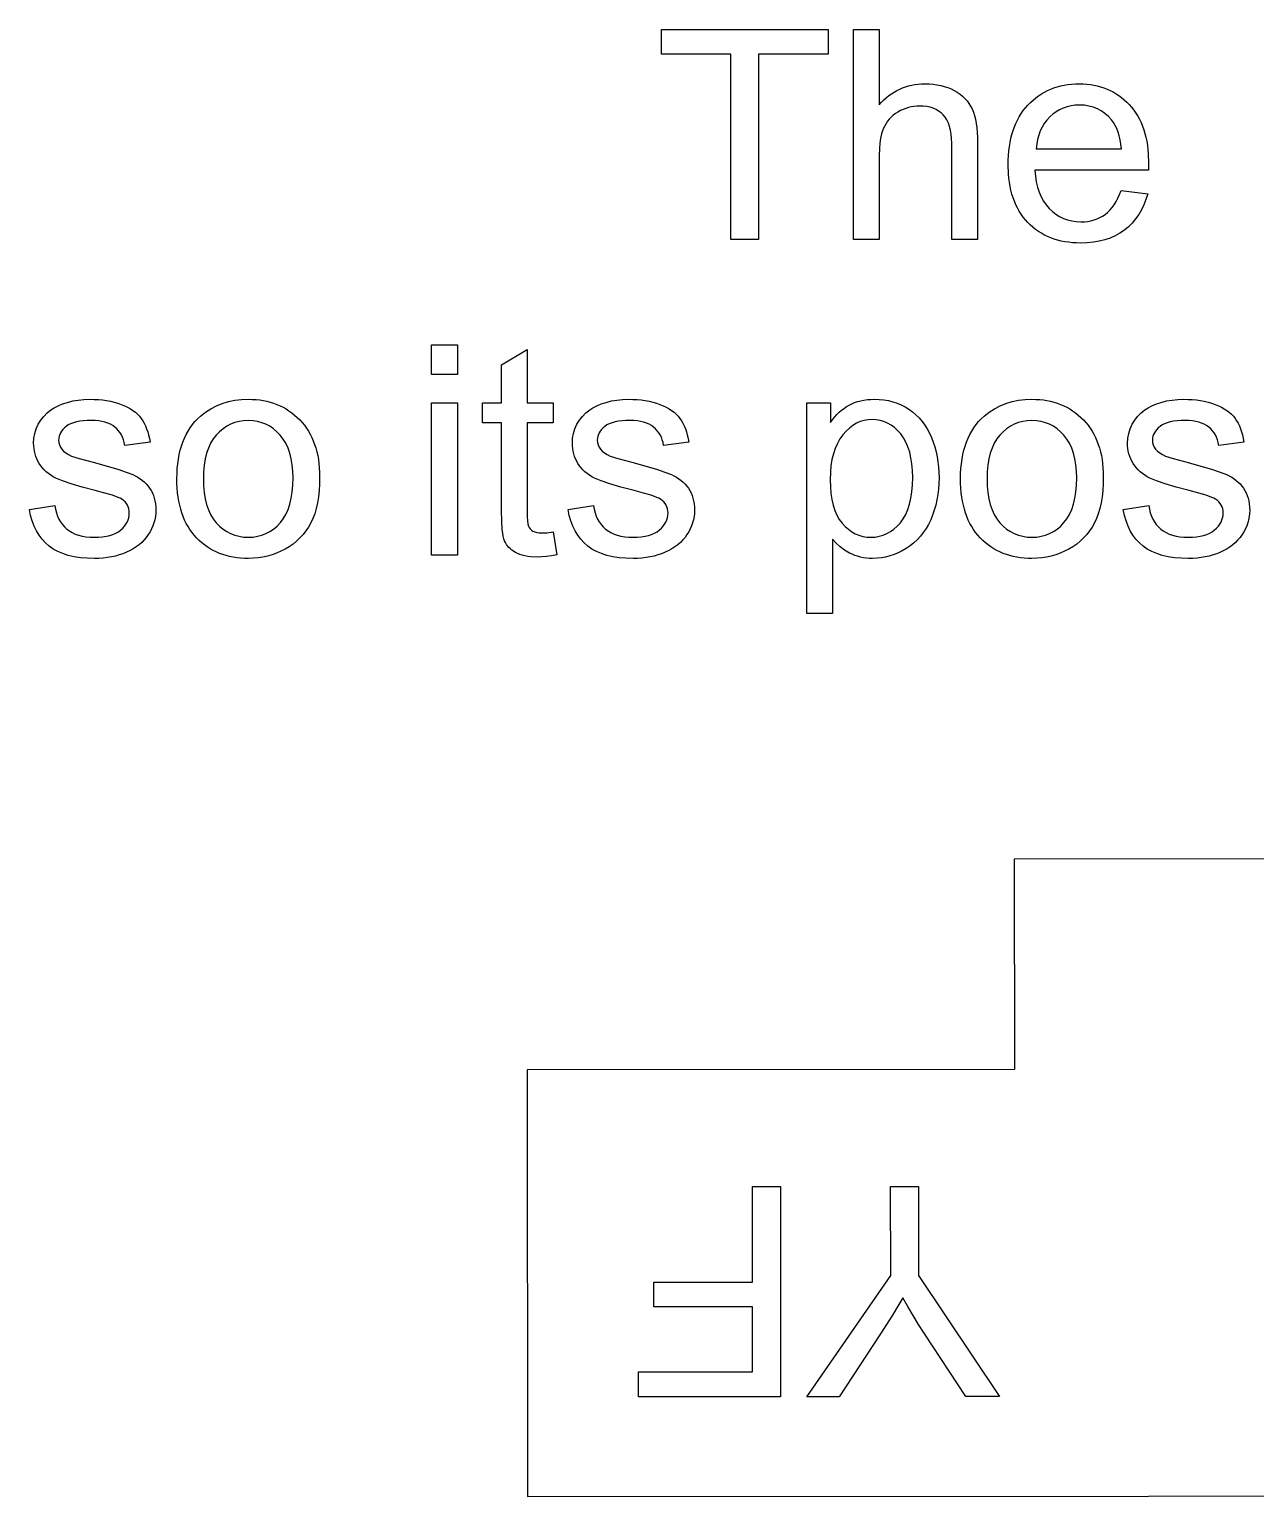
# Model space of a CAD drawing. Extents: x -318 to 296, y -196 to 234.
# Drawn here: x -318.4 to -260.1, y 163.9 to 233.7 of the extents above; entities that cross this region are included whole.
import ezdxf

# ---------------------------------------------------------------- set-up
doc = ezdxf.new("R2010")
doc.units = 0
for name, color, linetype in [('10MM_HATCH', 140, 'CONTINUOUS'), ('10MM_MATERIAL', 18, 'CONTINUOUS'), ('TEXT_ONLY', 1, 'CONTINUOUS')]:
    doc.layers.add(name, color=color, linetype=linetype)

msp = doc.modelspace()

# ---------------------------------------------------------------- linework, layer by layer
at = {"layer": '10MM_HATCH'}
for points in [[(-285.014, 223.658), (-285.014, 232.478), (-288.308, 232.478), (-288.308, 233.658), (-280.382, 233.658), (-280.382, 232.478), (-283.69, 232.478), (-283.69, 223.658)], [(-279.182, 223.658), (-279.182, 233.658), (-277.954, 233.658), (-277.954, 230.07), (-277.844, 230.191), (-277.732, 230.304), (-277.616, 230.409), (-277.496, 230.506), (-277.373, 230.595), (-277.246, 230.677), (-277.115, 230.751), (-276.982, 230.817), (-276.844, 230.875), (-276.703, 230.926), (-276.559, 230.969), (-276.411, 231.004), (-276.26, 231.031), (-276.105, 231.05), (-275.946, 231.062), (-275.785, 231.066), (-275.587, 231.061), (-275.395, 231.046), (-275.211, 231.021), (-275.032, 230.987), (-274.861, 230.942), (-274.696, 230.888), (-274.538, 230.823), (-274.386, 230.749), (-274.243, 230.666), (-274.111, 230.575), (-273.989, 230.477), (-273.877, 230.371), (-273.776, 230.258), (-273.686, 230.137), (-273.606, 230.008), (-273.537, 229.872), (-273.477, 229.725), (-273.425, 229.561), (-273.381, 229.382), (-273.345, 229.187), (-273.317, 228.976), (-273.297, 228.749), (-273.285, 228.507), (-273.281, 228.249), (-273.281, 223.658), (-274.509, 223.658), (-274.509, 228.249), (-274.515, 228.471), (-274.534, 228.678), (-274.565, 228.869), (-274.609, 229.044), (-274.665, 229.204), (-274.733, 229.348), (-274.814, 229.477), (-274.908, 229.589), (-275.013, 229.688), (-275.128, 229.773), (-275.254, 229.845), (-275.39, 229.904), (-275.536, 229.95), (-275.693, 229.983), (-275.86, 230.002), (-276.037, 230.009), (-276.172, 230.004), (-276.306, 229.991), (-276.437, 229.969), (-276.566, 229.938), (-276.694, 229.898), (-276.819, 229.849), (-276.942, 229.792), (-277.064, 229.726), (-277.179, 229.652), (-277.287, 229.572), (-277.385, 229.485), (-277.475, 229.392), (-277.557, 229.293), (-277.629, 229.188), (-277.694, 229.076), (-277.749, 228.958), (-277.797, 228.831), (-277.839, 228.693), (-277.874, 228.543), (-277.903, 228.382), (-277.925, 228.209), (-277.941, 228.025), (-277.954, 227.621), (-277.954, 223.658)], [(-266.453, 225.991), (-265.184, 225.834), (-265.267, 225.564), (-265.366, 225.309), (-265.481, 225.07), (-265.612, 224.847), (-265.759, 224.639), (-265.922, 224.446), (-266.101, 224.27), (-266.296, 224.108), (-266.506, 223.964), (-266.73, 223.84), (-266.968, 223.734), (-267.22, 223.648), (-267.487, 223.581), (-267.767, 223.533), (-268.061, 223.504), (-268.37, 223.494), (-268.566, 223.498), (-268.757, 223.51), (-268.943, 223.529), (-269.123, 223.556), (-269.299, 223.59), (-269.469, 223.632), (-269.634, 223.682), (-269.795, 223.739), (-269.95, 223.804), (-270.099, 223.877), (-270.244, 223.957), (-270.384, 224.045), (-270.518, 224.141), (-270.647, 224.244), (-270.771, 224.355), (-270.89, 224.473), (-271.003, 224.599), (-271.108, 224.73), (-271.207, 224.868), (-271.298, 225.012), (-271.381, 225.162), (-271.458, 225.318), (-271.527, 225.481), (-271.589, 225.649), (-271.643, 225.824), (-271.69, 226.005), (-271.73, 226.192), (-271.763, 226.385), (-271.789, 226.584), (-271.807, 226.789), (-271.821, 227.219), (-271.818, 227.444), (-271.807, 227.663), (-271.788, 227.876), (-271.763, 228.082), (-271.729, 228.281), (-271.689, 228.475), (-271.641, 228.662), (-271.586, 228.842), (-271.524, 229.016), (-271.454, 229.184), (-271.376, 229.346), (-271.292, 229.501), (-271.2, 229.649), (-271.101, 229.791), (-270.994, 229.927), (-270.88, 230.056), (-270.76, 230.179), (-270.636, 230.293), (-270.507, 230.4), (-270.374, 230.498), (-270.237, 230.589), (-270.095, 230.672), (-269.949, 230.747), (-269.799, 230.814), (-269.644, 230.873), (-269.485, 230.924), (-269.321, 230.967), (-269.153, 231.003), (-268.981, 231.031), (-268.804, 231.05), (-268.623, 231.062), (-268.438, 231.066), (-268.258, 231.062), (-268.083, 231.051), (-267.912, 231.031), (-267.745, 231.004), (-267.582, 230.969), (-267.423, 230.927), (-267.269, 230.877), (-267.118, 230.819), (-266.972, 230.753), (-266.83, 230.68), (-266.692, 230.599), (-266.558, 230.51), (-266.428, 230.413), (-266.303, 230.309), (-266.181, 230.197), (-266.064, 230.077), (-265.953, 229.95), (-265.848, 229.817), (-265.751, 229.678), (-265.661, 229.532), (-265.579, 229.38), (-265.503, 229.222), (-265.435, 229.057), (-265.374, 228.887), (-265.32, 228.71), (-265.273, 228.526), (-265.233, 228.336), (-265.201, 228.141), (-265.176, 227.938), (-265.158, 227.73), (-265.143, 227.294), (-265.15, 226.966), (-270.553, 226.966), (-270.527, 226.677), (-270.485, 226.405), (-270.426, 226.15), (-270.35, 225.913), (-270.257, 225.693), (-270.147, 225.49), (-270.021, 225.306), (-269.877, 225.138), (-269.721, 224.99), (-269.555, 224.861), (-269.38, 224.752), (-269.195, 224.663), (-269.001, 224.593), (-268.798, 224.544), (-268.585, 224.514), (-268.363, 224.504), (-268.197, 224.509), (-268.038, 224.526), (-267.884, 224.554), (-267.737, 224.593), (-267.596, 224.643), (-267.461, 224.703), (-267.333, 224.776), (-267.21, 224.859), (-267.094, 224.954), (-266.984, 225.062), (-266.88, 225.184), (-266.782, 225.319), (-266.691, 225.467), (-266.605, 225.629), (-266.526, 225.803)], [(-270.484, 227.976), (-266.439, 227.976), (-266.465, 228.197), (-266.499, 228.404), (-266.543, 228.597), (-266.596, 228.776), (-266.659, 228.94), (-266.731, 229.09), (-266.812, 229.226), (-266.903, 229.347), (-267.055, 229.513), (-267.218, 229.657), (-267.392, 229.779), (-267.577, 229.879), (-267.772, 229.957), (-267.979, 230.012), (-268.196, 230.045), (-268.424, 230.056), (-268.632, 230.048), (-268.83, 230.021), (-269.021, 229.977), (-269.203, 229.915), (-269.376, 229.835), (-269.542, 229.738), (-269.698, 229.623), (-269.847, 229.49), (-269.983, 229.343), (-270.103, 229.183), (-270.206, 229.012), (-270.294, 228.829), (-270.366, 228.633), (-270.422, 228.426), (-270.461, 228.207)], [(-299.243, 217.246), (-299.243, 218.658), (-298.015, 218.658), (-298.015, 217.246)], [(-293.465, 209.756), (-293.288, 208.672), (-293.54, 208.624), (-293.779, 208.59), (-294.004, 208.569), (-294.216, 208.563), (-294.531, 208.576), (-294.675, 208.592), (-294.809, 208.615), (-294.934, 208.645), (-295.05, 208.682), (-295.156, 208.725), (-295.252, 208.774), (-295.423, 208.888), (-295.498, 208.951), (-295.566, 209.019), (-295.628, 209.09), (-295.682, 209.166), (-295.73, 209.246), (-295.771, 209.33), (-295.806, 209.428), (-295.837, 209.55), (-295.862, 209.695), (-295.883, 209.865), (-295.912, 210.275), (-295.921, 210.78), (-295.921, 214.947), (-296.821, 214.947), (-296.821, 215.902), (-295.921, 215.902), (-295.921, 217.696), (-294.7, 218.433), (-294.7, 215.902), (-293.465, 215.902), (-293.465, 214.947), (-294.7, 214.947), (-294.7, 210.711), (-294.696, 210.472), (-294.684, 210.28), (-294.663, 210.134), (-294.635, 210.036), (-294.598, 209.965), (-294.55, 209.901), (-294.492, 209.845), (-294.424, 209.797), (-294.342, 209.758), (-294.245, 209.731), (-294.133, 209.714), (-294.004, 209.709), (-293.767, 209.721)], [(-318.377, 210.82), (-317.162, 211.011), (-317.131, 210.834), (-317.088, 210.668), (-317.034, 210.512), (-316.969, 210.367), (-316.892, 210.232), (-316.804, 210.108), (-316.704, 209.995), (-316.593, 209.893), (-316.47, 209.802), (-316.336, 209.723), (-316.19, 209.656), (-316.033, 209.601), (-315.864, 209.559), (-315.683, 209.528), (-315.491, 209.51), (-315.287, 209.504), (-315.082, 209.509), (-314.891, 209.525), (-314.714, 209.552), (-314.55, 209.59), (-314.4, 209.639), (-314.263, 209.698), (-314.141, 209.768), (-314.031, 209.848), (-313.936, 209.936), (-313.852, 210.028), (-313.782, 210.124), (-313.724, 210.223), (-313.68, 210.326), (-313.648, 210.432), (-313.629, 210.543), (-313.622, 210.657), (-313.628, 210.758), (-313.645, 210.854), (-313.673, 210.944), (-313.713, 211.029), (-313.763, 211.108), (-313.826, 211.181), (-313.899, 211.249), (-313.984, 211.312), (-314.059, 211.354), (-314.157, 211.399), (-314.424, 211.497), (-314.784, 211.607), (-315.239, 211.728), (-315.862, 211.892), (-316.382, 212.046), (-316.799, 212.187), (-317.111, 212.318), (-317.238, 212.383), (-317.356, 212.454), (-317.467, 212.531), (-317.57, 212.614), (-317.665, 212.704), (-317.752, 212.799), (-317.831, 212.9), (-317.903, 213.007), (-317.966, 213.118), (-318.02, 213.232), (-318.067, 213.35), (-318.105, 213.47), (-318.134, 213.593), (-318.155, 213.718), (-318.168, 213.847), (-318.172, 213.979), (-318.158, 214.216), (-318.117, 214.445), (-318.047, 214.665), (-317.95, 214.876), (-317.829, 215.073), (-317.689, 215.253), (-317.528, 215.416), (-317.347, 215.561), (-317.19, 215.663), (-317.008, 215.757), (-316.8, 215.842), (-316.566, 215.919), (-316.314, 215.984), (-316.053, 216.029), (-315.783, 216.057), (-315.505, 216.066), (-315.295, 216.062), (-315.092, 216.051), (-314.895, 216.031), (-314.704, 216.005), (-314.52, 215.97), (-314.343, 215.928), (-314.172, 215.878), (-314.008, 215.82), (-313.852, 215.756), (-313.706, 215.687), (-313.572, 215.612), (-313.447, 215.531), (-313.334, 215.446), (-313.231, 215.354), (-313.138, 215.258), (-313.056, 215.155), (-312.982, 215.046), (-312.914, 214.928), (-312.853, 214.801), (-312.797, 214.665), (-312.747, 214.52), (-312.703, 214.367), (-312.665, 214.205), (-312.633, 214.033), (-313.834, 213.87), (-313.859, 214.006), (-313.894, 214.134), (-313.939, 214.255), (-313.993, 214.368), (-314.057, 214.473), (-314.131, 214.57), (-314.215, 214.66), (-314.308, 214.743), (-314.411, 214.816), (-314.524, 214.88), (-314.647, 214.934), (-314.781, 214.978), (-314.925, 215.012), (-315.078, 215.037), (-315.242, 215.052), (-315.416, 215.056), (-315.62, 215.052), (-315.809, 215.039), (-315.982, 215.017), (-316.141, 214.987), (-316.284, 214.947), (-316.413, 214.899), (-316.526, 214.842), (-316.624, 214.777), (-316.708, 214.705), (-316.782, 214.631), (-316.844, 214.554), (-316.895, 214.473), (-316.934, 214.39), (-316.962, 214.304), (-316.979, 214.214), (-316.985, 214.122), (-316.976, 214.006), (-316.948, 213.895), (-316.901, 213.791), (-316.835, 213.692), (-316.749, 213.598), (-316.642, 213.511), (-316.514, 213.434), (-316.364, 213.365), (-316.001, 213.252), (-315.28, 213.051), (-314.678, 212.885), (-314.174, 212.735), (-313.769, 212.6), (-313.462, 212.481), (-313.337, 212.423), (-313.218, 212.358), (-313.107, 212.287), (-313.002, 212.209), (-312.905, 212.126), (-312.814, 212.036), (-312.73, 211.939), (-312.654, 211.837), (-312.585, 211.728), (-312.525, 211.613), (-312.475, 211.491), (-312.434, 211.363), (-312.401, 211.228), (-312.379, 211.087), (-312.365, 210.94), (-312.36, 210.786), (-312.366, 210.634), (-312.383, 210.484), (-312.411, 210.336), (-312.45, 210.19), (-312.5, 210.047), (-312.562, 209.906), (-312.634, 209.767), (-312.718, 209.63), (-312.813, 209.498), (-312.917, 209.374), (-313.032, 209.258), (-313.156, 209.149), (-313.29, 209.048), (-313.434, 208.955), (-313.588, 208.869), (-313.752, 208.791), (-313.923, 208.722), (-314.101, 208.661), (-314.283, 208.61), (-314.471, 208.569), (-314.665, 208.536), (-314.865, 208.513), (-315.069, 208.499), (-315.28, 208.494), (-315.622, 208.504), (-315.944, 208.531), (-316.244, 208.577), (-316.524, 208.641), (-316.782, 208.724), (-317.02, 208.824), (-317.236, 208.944), (-317.432, 209.081), (-317.609, 209.237), (-317.768, 209.41), (-317.912, 209.601), (-318.038, 209.809), (-318.148, 210.035), (-318.241, 210.279), (-318.317, 210.541)], [(-311.358, 212.28), (-311.353, 212.528), (-311.34, 212.767), (-311.318, 212.998), (-311.288, 213.221), (-311.248, 213.436), (-311.2, 213.643), (-311.143, 213.841), (-311.078, 214.032), (-311.004, 214.214), (-310.921, 214.388), (-310.829, 214.554), (-310.728, 214.712), (-310.619, 214.861), (-310.501, 215.003), (-310.374, 215.136), (-310.239, 215.261), (-309.999, 215.45), (-309.746, 215.613), (-309.48, 215.752), (-309.202, 215.865), (-308.911, 215.953), (-308.607, 216.016), (-308.29, 216.053), (-307.961, 216.066), (-307.776, 216.062), (-307.596, 216.051), (-307.419, 216.032), (-307.248, 216.005), (-307.08, 215.97), (-306.917, 215.928), (-306.758, 215.879), (-306.603, 215.821), (-306.453, 215.756), (-306.306, 215.684), (-306.164, 215.603), (-306.027, 215.515), (-305.893, 215.42), (-305.764, 215.317), (-305.639, 215.206), (-305.518, 215.087), (-305.404, 214.962), (-305.296, 214.831), (-305.196, 214.694), (-305.104, 214.551), (-305.018, 214.402), (-304.941, 214.248), (-304.87, 214.088), (-304.807, 213.922), (-304.752, 213.75), (-304.704, 213.572), (-304.663, 213.388), (-304.63, 213.199), (-304.604, 213.003), (-304.585, 212.802), (-304.574, 212.595), (-304.57, 212.383), (-304.577, 212.042), (-304.597, 211.721), (-304.629, 211.418), (-304.675, 211.133), (-304.734, 210.868), (-304.806, 210.621), (-304.892, 210.392), (-304.99, 210.183), (-305.101, 209.988), (-305.223, 209.804), (-305.358, 209.632), (-305.505, 209.471), (-305.663, 209.321), (-305.834, 209.182), (-306.016, 209.054), (-306.211, 208.938), (-306.414, 208.834), (-306.621, 208.744), (-306.833, 208.668), (-307.049, 208.605), (-307.27, 208.557), (-307.496, 208.522), (-307.726, 208.501), (-307.961, 208.494), (-308.148, 208.498), (-308.332, 208.51), (-308.51, 208.529), (-308.685, 208.555), (-308.854, 208.59), (-309.019, 208.632), (-309.18, 208.681), (-309.336, 208.738), (-309.487, 208.803), (-309.634, 208.875), (-309.776, 208.955), (-309.914, 209.043), (-310.047, 209.138), (-310.176, 209.241), (-310.3, 209.352), (-310.42, 209.47), (-310.533, 209.595), (-310.639, 209.727), (-310.738, 209.866), (-310.83, 210.011), (-310.914, 210.163), (-310.991, 210.322), (-311.061, 210.488), (-311.123, 210.66), (-311.178, 210.839), (-311.226, 211.025), (-311.266, 211.217), (-311.299, 211.416), (-311.325, 211.622), (-311.343, 211.835), (-311.354, 212.054)], [(-299.243, 208.658), (-299.243, 215.902), (-298.015, 215.902), (-298.015, 208.658)], [(-292.756, 210.82), (-291.542, 211.011), (-291.51, 210.834), (-291.468, 210.668), (-291.414, 210.512), (-291.348, 210.367), (-291.271, 210.232), (-291.183, 210.108), (-291.083, 209.995), (-290.972, 209.893), (-290.849, 209.802), (-290.715, 209.723), (-290.569, 209.656), (-290.412, 209.601), (-290.243, 209.559), (-290.062, 209.528), (-289.87, 209.51), (-289.666, 209.504), (-289.461, 209.509), (-289.27, 209.525), (-289.093, 209.552), (-288.929, 209.59), (-288.779, 209.639), (-288.643, 209.698), (-288.52, 209.768), (-288.411, 209.848), (-288.315, 209.936), (-288.232, 210.028), (-288.161, 210.124), (-288.104, 210.223), (-288.059, 210.326), (-288.027, 210.432), (-288.008, 210.543), (-288.001, 210.657), (-288.007, 210.758), (-288.024, 210.854), (-288.052, 210.944), (-288.092, 211.029), (-288.143, 211.108), (-288.205, 211.181), (-288.278, 211.249), (-288.363, 211.312), (-288.438, 211.354), (-288.536, 211.399), (-288.803, 211.497), (-289.164, 211.607), (-289.618, 211.728), (-290.242, 211.892), (-290.762, 212.046), (-291.178, 212.187), (-291.491, 212.318), (-291.617, 212.383), (-291.736, 212.454), (-291.846, 212.531), (-291.949, 212.614), (-292.044, 212.704), (-292.131, 212.799), (-292.21, 212.9), (-292.282, 213.007), (-292.345, 213.118), (-292.4, 213.232), (-292.446, 213.35), (-292.484, 213.47), (-292.513, 213.593), (-292.534, 213.718), (-292.547, 213.847), (-292.551, 213.979), (-292.537, 214.216), (-292.496, 214.445), (-292.427, 214.665), (-292.33, 214.876), (-292.209, 215.073), (-292.068, 215.253), (-291.907, 215.416), (-291.726, 215.561), (-291.57, 215.663), (-291.387, 215.757), (-291.179, 215.842), (-290.945, 215.919), (-290.693, 215.984), (-290.432, 216.029), (-290.163, 216.057), (-289.884, 216.066), (-289.674, 216.062), (-289.471, 216.051), (-289.274, 216.031), (-289.083, 216.005), (-288.9, 215.97), (-288.722, 215.928), (-288.551, 215.878), (-288.387, 215.82), (-288.231, 215.756), (-288.086, 215.687), (-287.951, 215.612), (-287.827, 215.531), (-287.713, 215.446), (-287.61, 215.354), (-287.517, 215.258), (-287.435, 215.155), (-287.362, 215.046), (-287.294, 214.928), (-287.232, 214.801), (-287.176, 214.665), (-287.126, 214.52), (-287.082, 214.367), (-287.044, 214.205), (-287.012, 214.033), (-288.213, 213.87), (-288.238, 214.006), (-288.273, 214.134), (-288.318, 214.255), (-288.372, 214.368), (-288.436, 214.473), (-288.51, 214.57), (-288.594, 214.66), (-288.687, 214.743), (-288.79, 214.816), (-288.903, 214.88), (-289.027, 214.934), (-289.16, 214.978), (-289.304, 215.012), (-289.458, 215.037), (-289.621, 215.052), (-289.795, 215.056), (-289.999, 215.052), (-290.188, 215.039), (-290.362, 215.017), (-290.52, 214.987), (-290.664, 214.947), (-290.792, 214.899), (-290.905, 214.842), (-291.003, 214.777), (-291.088, 214.705), (-291.161, 214.631), (-291.223, 214.554), (-291.274, 214.473), (-291.313, 214.39), (-291.342, 214.304), (-291.359, 214.214), (-291.364, 214.122), (-291.355, 214.006), (-291.327, 213.895), (-291.28, 213.791), (-291.214, 213.692), (-291.129, 213.598), (-291.022, 213.511), (-290.893, 213.434), (-290.744, 213.365), (-290.38, 213.252), (-289.659, 213.051), (-289.057, 212.885), (-288.553, 212.735), (-288.148, 212.6), (-287.841, 212.481), (-287.716, 212.423), (-287.597, 212.358), (-287.486, 212.287), (-287.382, 212.209), (-287.284, 212.126), (-287.193, 212.036), (-287.11, 211.939), (-287.033, 211.837), (-286.964, 211.728), (-286.904, 211.613), (-286.854, 211.491), (-286.813, 211.363), (-286.781, 211.228), (-286.758, 211.087), (-286.744, 210.94), (-286.74, 210.786), (-286.745, 210.634), (-286.762, 210.484), (-286.79, 210.336), (-286.829, 210.19), (-286.879, 210.047), (-286.941, 209.906), (-287.014, 209.767), (-287.098, 209.63), (-287.192, 209.498), (-287.297, 209.374), (-287.411, 209.258), (-287.535, 209.149), (-287.669, 209.048), (-287.813, 208.955), (-287.967, 208.869), (-288.131, 208.791), (-288.303, 208.722), (-288.48, 208.661), (-288.662, 208.61), (-288.851, 208.569), (-289.044, 208.536), (-289.244, 208.513), (-289.449, 208.499), (-289.659, 208.494), (-290.002, 208.504), (-290.323, 208.531), (-290.624, 208.577), (-290.903, 208.641), (-291.162, 208.724), (-291.399, 208.824), (-291.616, 208.944), (-291.811, 209.081), (-291.988, 209.237), (-292.148, 209.41), (-292.291, 209.601), (-292.417, 209.809), (-292.527, 210.035), (-292.62, 210.279), (-292.696, 210.541)], [(-281.398, 205.882), (-281.398, 215.902), (-280.28, 215.902), (-280.28, 214.961), (-280.179, 215.095), (-280.076, 215.22), (-279.969, 215.337), (-279.859, 215.444), (-279.745, 215.544), (-279.629, 215.634), (-279.509, 215.716), (-279.386, 215.79), (-279.258, 215.855), (-279.124, 215.911), (-278.983, 215.958), (-278.835, 215.997), (-278.681, 216.027), (-278.52, 216.049), (-278.353, 216.062), (-278.179, 216.066), (-277.95, 216.059), (-277.729, 216.036), (-277.514, 215.999), (-277.306, 215.947), (-277.104, 215.88), (-276.91, 215.797), (-276.722, 215.7), (-276.542, 215.589), (-276.37, 215.463), (-276.209, 215.325), (-276.059, 215.175), (-275.919, 215.013), (-275.791, 214.838), (-275.673, 214.652), (-275.567, 214.453), (-275.471, 214.241), (-275.386, 214.021), (-275.313, 213.796), (-275.25, 213.566), (-275.2, 213.33), (-275.16, 213.089), (-275.132, 212.843), (-275.115, 212.591), (-275.109, 212.335), (-275.115, 212.06), (-275.134, 211.793), (-275.165, 211.532), (-275.209, 211.278), (-275.265, 211.032), (-275.334, 210.792), (-275.415, 210.559), (-275.508, 210.333), (-275.614, 210.117), (-275.73, 209.914), (-275.858, 209.724), (-275.998, 209.547), (-276.148, 209.383), (-276.31, 209.232), (-276.483, 209.093), (-276.668, 208.968), (-276.859, 208.857), (-277.053, 208.761), (-277.249, 208.68), (-277.448, 208.613), (-277.649, 208.561), (-277.853, 208.524), (-278.059, 208.502), (-278.267, 208.494), (-278.419, 208.498), (-278.567, 208.511), (-278.71, 208.531), (-278.85, 208.559), (-278.986, 208.596), (-279.117, 208.64), (-279.245, 208.693), (-279.369, 208.754), (-279.602, 208.892), (-279.813, 209.047), (-280.003, 209.219), (-280.171, 209.408), (-280.171, 205.882)], [(-274.086, 212.28), (-274.082, 212.528), (-274.069, 212.767), (-274.047, 212.998), (-274.016, 213.221), (-273.977, 213.436), (-273.929, 213.643), (-273.872, 213.841), (-273.806, 214.032), (-273.732, 214.214), (-273.649, 214.388), (-273.557, 214.554), (-273.457, 214.712), (-273.348, 214.861), (-273.23, 215.003), (-273.103, 215.136), (-272.967, 215.261), (-272.727, 215.45), (-272.474, 215.613), (-272.209, 215.752), (-271.93, 215.865), (-271.639, 215.953), (-271.335, 216.016), (-271.019, 216.053), (-270.689, 216.066), (-270.504, 216.062), (-270.324, 216.051), (-270.148, 216.032), (-269.976, 216.005), (-269.809, 215.97), (-269.645, 215.928), (-269.486, 215.879), (-269.332, 215.821), (-269.181, 215.756), (-269.035, 215.684), (-268.893, 215.603), (-268.755, 215.515), (-268.622, 215.42), (-268.493, 215.317), (-268.368, 215.206), (-268.247, 215.087), (-268.132, 214.962), (-268.025, 214.831), (-267.925, 214.694), (-267.832, 214.551), (-267.747, 214.402), (-267.669, 214.248), (-267.599, 214.088), (-267.536, 213.922), (-267.48, 213.75), (-267.432, 213.572), (-267.391, 213.388), (-267.358, 213.199), (-267.332, 213.003), (-267.314, 212.802), (-267.303, 212.595), (-267.299, 212.383), (-267.305, 212.042), (-267.325, 211.721), (-267.358, 211.418), (-267.404, 211.133), (-267.463, 210.868), (-267.535, 210.621), (-267.62, 210.392), (-267.718, 210.183), (-267.829, 209.988), (-267.952, 209.804), (-268.087, 209.632), (-268.233, 209.471), (-268.392, 209.321), (-268.562, 209.182), (-268.745, 209.054), (-268.939, 208.938), (-269.142, 208.834), (-269.349, 208.744), (-269.561, 208.668), (-269.778, 208.605), (-269.999, 208.557), (-270.224, 208.522), (-270.454, 208.501), (-270.689, 208.494), (-270.877, 208.498), (-271.06, 208.51), (-271.239, 208.529), (-271.413, 208.555), (-271.583, 208.59), (-271.748, 208.632), (-271.908, 208.681), (-272.064, 208.738), (-272.216, 208.803), (-272.363, 208.875), (-272.505, 208.955), (-272.643, 209.043), (-272.776, 209.138), (-272.905, 209.241), (-273.029, 209.352), (-273.148, 209.47), (-273.262, 209.595), (-273.368, 209.727), (-273.467, 209.866), (-273.558, 210.011), (-273.643, 210.163), (-273.72, 210.322), (-273.789, 210.488), (-273.852, 210.66), (-273.906, 210.839), (-273.954, 211.025), (-273.994, 211.217), (-274.027, 211.416), (-274.053, 211.622), (-274.071, 211.835), (-274.082, 212.054)], [(-266.351, 210.82), (-265.137, 211.011), (-265.105, 210.834), (-265.063, 210.668), (-265.008, 210.512), (-264.943, 210.367), (-264.866, 210.232), (-264.778, 210.108), (-264.678, 209.995), (-264.567, 209.893), (-264.444, 209.802), (-264.31, 209.723), (-264.164, 209.656), (-264.007, 209.601), (-263.838, 209.559), (-263.657, 209.528), (-263.465, 209.51), (-263.261, 209.504), (-263.056, 209.509), (-262.865, 209.525), (-262.688, 209.552), (-262.524, 209.59), (-262.374, 209.639), (-262.237, 209.698), (-262.115, 209.768), (-262.006, 209.848), (-261.91, 209.936), (-261.826, 210.028), (-261.756, 210.124), (-261.699, 210.223), (-261.654, 210.326), (-261.622, 210.432), (-261.603, 210.543), (-261.596, 210.657), (-261.602, 210.758), (-261.619, 210.854), (-261.647, 210.944), (-261.687, 211.029), (-261.737, 211.108), (-261.8, 211.181), (-261.873, 211.249), (-261.958, 211.312), (-262.033, 211.354), (-262.131, 211.399), (-262.398, 211.497), (-262.758, 211.607), (-263.213, 211.728), (-263.836, 211.892), (-264.356, 212.046), (-264.773, 212.187), (-265.085, 212.318), (-265.212, 212.383), (-265.33, 212.454), (-265.441, 212.531), (-265.544, 212.614), (-265.639, 212.704), (-265.726, 212.799), (-265.805, 212.9), (-265.877, 213.007), (-265.94, 213.118), (-265.994, 213.232), (-266.041, 213.35), (-266.079, 213.47), (-266.108, 213.593), (-266.129, 213.718), (-266.142, 213.847), (-266.146, 213.979), (-266.132, 214.216), (-266.091, 214.445), (-266.021, 214.665), (-265.924, 214.876), (-265.803, 215.073), (-265.663, 215.253), (-265.502, 215.416), (-265.321, 215.561), (-265.164, 215.663), (-264.982, 215.757), (-264.774, 215.842), (-264.54, 215.919), (-264.288, 215.984), (-264.027, 216.029), (-263.758, 216.057), (-263.479, 216.066), (-263.269, 216.062), (-263.066, 216.051), (-262.869, 216.031), (-262.678, 216.005), (-262.494, 215.97), (-262.317, 215.928), (-262.146, 215.878), (-261.982, 215.82), (-261.826, 215.756), (-261.68, 215.687), (-261.546, 215.612), (-261.421, 215.531), (-261.308, 215.446), (-261.205, 215.354), (-261.112, 215.258), (-261.03, 215.155), (-260.956, 215.046), (-260.889, 214.928), (-260.827, 214.801), (-260.771, 214.665), (-260.721, 214.52), (-260.677, 214.367), (-260.639, 214.205), (-260.607, 214.033), (-261.808, 213.87), (-261.833, 214.006), (-261.868, 214.134), (-261.913, 214.255), (-261.967, 214.368), (-262.031, 214.473), (-262.105, 214.57), (-262.189, 214.66), (-262.282, 214.743), (-262.385, 214.816), (-262.498, 214.88), (-262.622, 214.934), (-262.755, 214.978), (-262.899, 215.012), (-263.052, 215.037), (-263.216, 215.052), (-263.39, 215.056), (-263.594, 215.052), (-263.783, 215.039), (-263.957, 215.017), (-264.115, 214.987), (-264.258, 214.947), (-264.387, 214.899), (-264.5, 214.842), (-264.598, 214.777), (-264.682, 214.705), (-264.756, 214.631), (-264.818, 214.554), (-264.869, 214.473), (-264.908, 214.39), (-264.937, 214.304), (-264.953, 214.214), (-264.959, 214.122), (-264.95, 214.006), (-264.922, 213.895), (-264.875, 213.791), (-264.809, 213.692), (-264.723, 213.598), (-264.616, 213.511), (-264.488, 213.434), (-264.338, 213.365), (-263.975, 213.252), (-263.254, 213.051), (-262.652, 212.885), (-262.148, 212.735), (-261.743, 212.6), (-261.436, 212.481), (-261.311, 212.423), (-261.192, 212.358), (-261.081, 212.287), (-260.976, 212.209), (-260.879, 212.126), (-260.788, 212.036), (-260.704, 211.939), (-260.628, 211.837), (-260.559, 211.728), (-260.499, 211.613), (-260.449, 211.491), (-260.408, 211.363), (-260.376, 211.228), (-260.353, 211.087), (-260.339, 210.94), (-260.334, 210.786), (-260.34, 210.634), (-260.357, 210.484), (-260.385, 210.336), (-260.424, 210.19), (-260.474, 210.047), (-260.536, 209.906), (-260.609, 209.767), (-260.692, 209.63), (-260.787, 209.498), (-260.891, 209.374), (-261.006, 209.258), (-261.13, 209.149), (-261.264, 209.048), (-261.408, 208.955), (-261.562, 208.869), (-261.726, 208.791), (-261.897, 208.722), (-262.075, 208.661), (-262.257, 208.61), (-262.446, 208.569), (-262.639, 208.536), (-262.839, 208.513), (-263.043, 208.499), (-263.254, 208.494), (-263.596, 208.504), (-263.918, 208.531), (-264.218, 208.577), (-264.498, 208.641), (-264.756, 208.724), (-264.994, 208.824), (-265.21, 208.944), (-265.406, 209.081), (-265.583, 209.237), (-265.743, 209.41), (-265.886, 209.601), (-266.012, 209.809), (-266.122, 210.035), (-266.215, 210.279), (-266.291, 210.541)], [(-310.096, 212.28), (-310.086, 211.943), (-310.058, 211.628), (-310.01, 211.335), (-309.944, 211.063), (-309.858, 210.814), (-309.754, 210.586), (-309.631, 210.38), (-309.488, 210.196), (-309.332, 210.034), (-309.165, 209.893), (-308.989, 209.774), (-308.803, 209.677), (-308.607, 209.601), (-308.401, 209.547), (-308.186, 209.515), (-307.961, 209.504), (-307.737, 209.515), (-307.523, 209.547), (-307.318, 209.602), (-307.123, 209.678), (-306.938, 209.776), (-306.762, 209.895), (-306.596, 210.037), (-306.439, 210.2), (-306.297, 210.385), (-306.174, 210.593), (-306.069, 210.824), (-305.984, 211.078), (-305.918, 211.355), (-305.87, 211.654), (-305.842, 211.976), (-305.832, 212.321), (-305.842, 212.647), (-305.87, 212.952), (-305.918, 213.237), (-305.985, 213.502), (-306.071, 213.746), (-306.176, 213.97), (-306.3, 214.174), (-306.443, 214.357), (-306.6, 214.52), (-306.767, 214.66), (-306.942, 214.779), (-307.127, 214.877), (-307.322, 214.952), (-307.525, 215.006), (-307.738, 215.039), (-307.961, 215.05), (-308.186, 215.039), (-308.401, 215.007), (-308.607, 214.953), (-308.803, 214.877), (-308.989, 214.781), (-309.165, 214.662), (-309.332, 214.522), (-309.488, 214.361), (-309.631, 214.177), (-309.754, 213.972), (-309.858, 213.745), (-309.944, 213.496), (-310.01, 213.225), (-310.058, 212.932), (-310.086, 212.617)], [(-280.287, 212.239), (-280.278, 211.901), (-280.251, 211.586), (-280.207, 211.293), (-280.145, 211.023), (-280.065, 210.776), (-279.968, 210.552), (-279.853, 210.351), (-279.72, 210.172), (-279.575, 210.016), (-279.422, 209.88), (-279.262, 209.765), (-279.095, 209.671), (-278.919, 209.598), (-278.737, 209.546), (-278.547, 209.514), (-278.349, 209.504), (-278.148, 209.515), (-277.955, 209.547), (-277.769, 209.601), (-277.59, 209.677), (-277.418, 209.774), (-277.254, 209.893), (-277.097, 210.034), (-276.948, 210.196), (-276.811, 210.381), (-276.692, 210.59), (-276.592, 210.823), (-276.51, 211.079), (-276.446, 211.359), (-276.401, 211.663), (-276.373, 211.99), (-276.364, 212.342), (-276.373, 212.677), (-276.4, 212.99), (-276.444, 213.282), (-276.507, 213.552), (-276.587, 213.801), (-276.685, 214.027), (-276.8, 214.232), (-276.934, 214.415), (-277.08, 214.577), (-277.233, 214.717), (-277.392, 214.835), (-277.559, 214.932), (-277.732, 215.007), (-277.913, 215.061), (-278.1, 215.093), (-278.295, 215.104), (-278.488, 215.093), (-278.676, 215.058), (-278.858, 215.001), (-279.034, 214.921), (-279.205, 214.818), (-279.37, 214.692), (-279.529, 214.543), (-279.683, 214.371), (-279.824, 214.177), (-279.947, 213.963), (-280.051, 213.727), (-280.136, 213.471), (-280.202, 213.195), (-280.249, 212.897), (-280.277, 212.578)], [(-272.824, 212.28), (-272.815, 211.943), (-272.786, 211.628), (-272.739, 211.335), (-272.672, 211.063), (-272.587, 210.814), (-272.483, 210.586), (-272.359, 210.38), (-272.217, 210.196), (-272.06, 210.034), (-271.894, 209.893), (-271.718, 209.774), (-271.531, 209.677), (-271.336, 209.601), (-271.13, 209.547), (-270.914, 209.515), (-270.689, 209.504), (-270.465, 209.515), (-270.251, 209.547), (-270.047, 209.602), (-269.852, 209.678), (-269.666, 209.776), (-269.491, 209.895), (-269.324, 210.037), (-269.168, 210.2), (-269.026, 210.385), (-268.902, 210.593), (-268.798, 210.824), (-268.713, 211.078), (-268.646, 211.355), (-268.599, 211.654), (-268.57, 211.976), (-268.561, 212.321), (-268.57, 212.647), (-268.599, 212.952), (-268.647, 213.237), (-268.713, 213.502), (-268.799, 213.746), (-268.904, 213.97), (-269.028, 214.174), (-269.171, 214.357), (-269.329, 214.52), (-269.495, 214.66), (-269.671, 214.779), (-269.856, 214.877), (-270.05, 214.952), (-270.254, 215.006), (-270.467, 215.039), (-270.689, 215.05), (-270.914, 215.039), (-271.13, 215.007), (-271.336, 214.953), (-271.531, 214.877), (-271.718, 214.781), (-271.894, 214.662), (-272.06, 214.522), (-272.217, 214.361), (-272.359, 214.177), (-272.483, 213.972), (-272.587, 213.745), (-272.672, 213.496), (-272.739, 213.225), (-272.786, 212.932), (-272.815, 212.617)]]:
    msp.add_lwpolyline(points, close=True, dxfattribs=at)
at = {"layer": '10MM_MATERIAL'}
msp.add_lwpolyline([(-58.39, 184.309), (-81.577, 184.296), (-81.582, 194.296), (-271.532, 194.189), (-271.527, 184.189), (-294.697, 184.176), (-294.685, 163.876), (-58.378, 164.009)], close=True, dxfattribs=at)
at = {"layer": 'TEXT_ONLY'}
for points in [[(-282.658, 178.628), (-282.652, 168.628), (-289.399, 168.624), (-289.399, 169.804), (-283.976, 169.807), (-283.978, 172.904), (-288.671, 172.901), (-288.672, 174.081), (-283.979, 174.084), (-283.981, 178.627)], [(-276.089, 178.631), (-276.087, 174.395), (-272.229, 168.633), (-273.839, 168.633), (-275.812, 171.646), (-276.081, 172.069), (-276.34, 172.492), (-276.589, 172.915), (-276.83, 173.338), (-277.066, 172.933), (-277.327, 172.503), (-277.92, 171.57), (-279.856, 168.629), (-281.397, 168.628), (-277.41, 174.395), (-277.412, 178.631)]]:
    msp.add_lwpolyline(points, close=True, dxfattribs=at)

doc.saveas('drawing.dxf')
